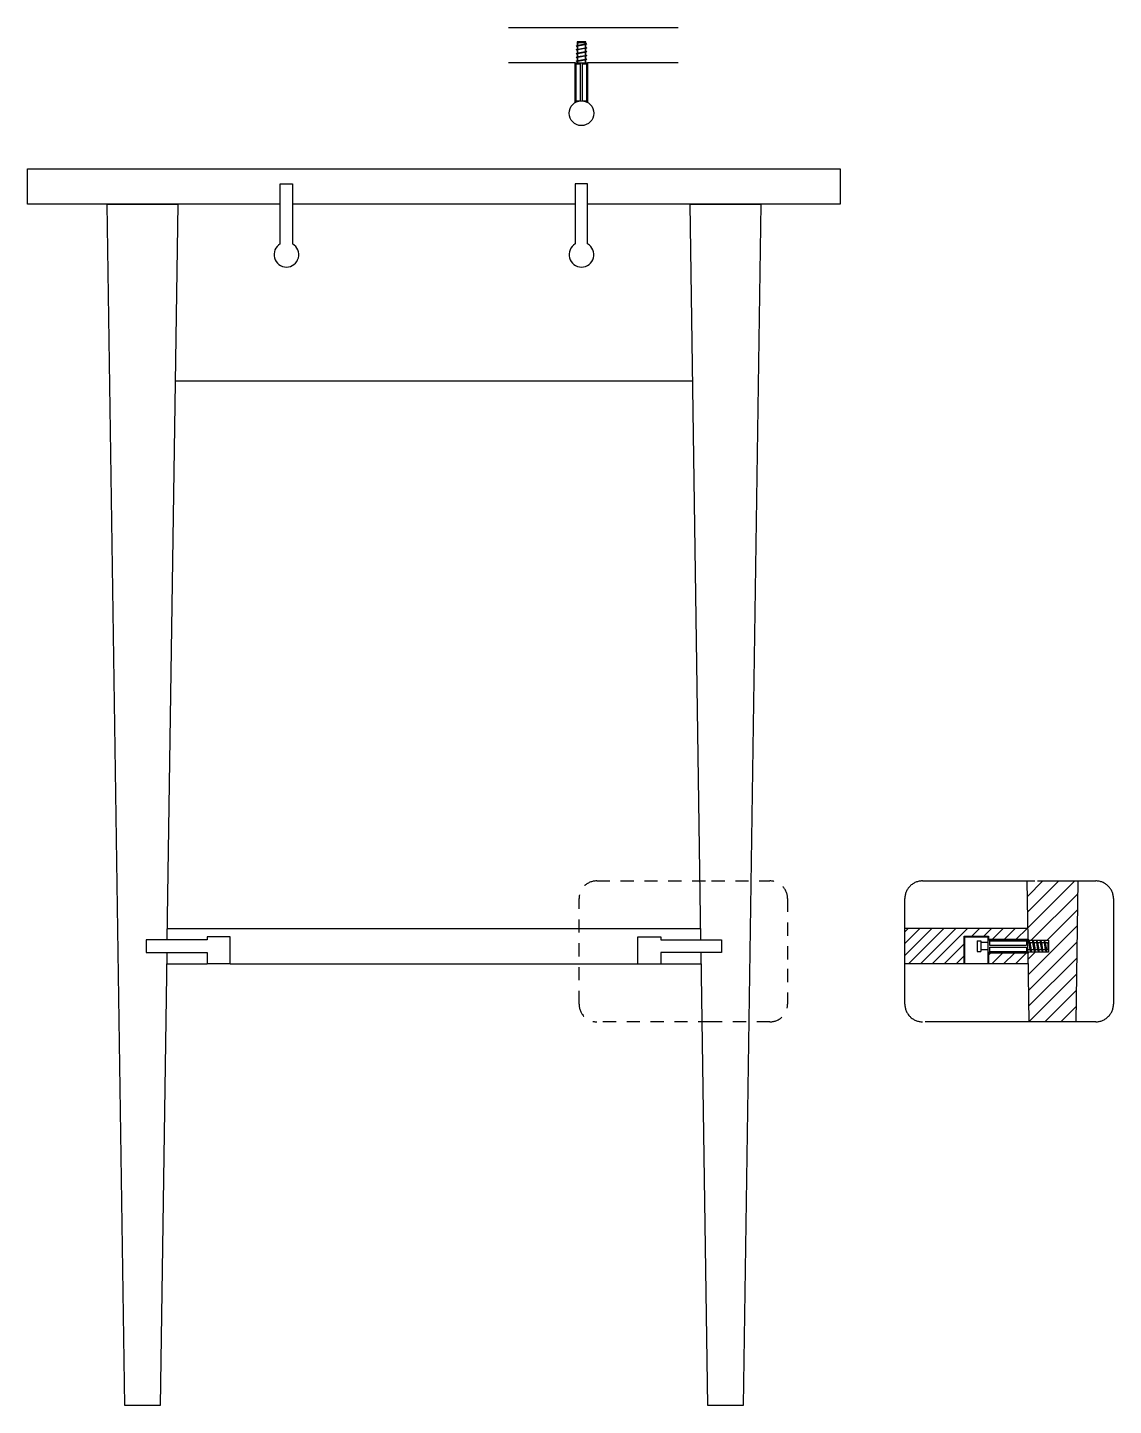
# Model space of a CAD drawing. Header units: millimetres. Extents: x 26 to 801, y 60 to 804.
# Drawn here: x 338.5 to 400, y 726.4 to 804.4 of the extents above; entities that cross this region are included whole.
import ezdxf

# ---------------------------------------------------------------- set-up
doc = ezdxf.new("R2010")
doc.units = ezdxf.units.MM
doc.linetypes.add('JIS_02_0.7', pattern=[1.35, 0.75, -0.6])
doc.linetypes.add('TRATTEGGIATA2', pattern=[9.525, 6.35, -3.175])
for name, color, linetype in [('campitura', 253, 'Continuous'), ('elementi sezionati', 170, 'Continuous'), ('Sez1', 150, 'Continuous'), ('simboli', 7, 'Continuous'), ('vano viti', 130, 'Continuous'), ('Viti', 50, 'Continuous'), ('viti dietro', 249, 'Continuous')]:
    doc.layers.add(name, color=color, linetype=linetype)

# ---------------------------------------------------------------- blocks, each defined once
blk = doc.blocks.new('*U55')
blk.add_lwpolyline([(0, 0), (0.002, 0.1), (0.05, 0), (0.122, -0.4), (0.119, -0.5), (0.071, -0.4), (0, 0)])
blk = doc.blocks.new('*U56')
at = {"layer": 'Viti', "color": 0, "linetype": 'ByBlock', "lineweight": -2, "transparency": 16777216}
for p in [(42.38, 270.659), (42.596, 270.659), (42.812, 270.659), (43.028, 270.659), (43.245, 270.659)]:
    blk.add_blockref('*U55', p, dxfattribs=at)
blk = doc.blocks.new('*U57')
blk.add_lwpolyline([(0, 0), (0.002, 0.1), (0.05, 0), (0.122, -0.4), (0.119, -0.5), (0.071, -0.4), (0, 0)])
blk = doc.blocks.new('*U58')
at = {"layer": 'Viti', "color": 0, "linetype": 'ByBlock', "lineweight": -2, "transparency": 16777216}
for p in [(42.38, 270.659), (42.596, 270.659), (42.812, 270.659), (43.028, 270.659), (43.245, 270.659)]:
    blk.add_blockref('*U57', p, dxfattribs=at)

msp = doc.modelspace()

# ---------------------------------------------------------------- hatches: boundary and pattern name
at = {"layer": 'campitura'}
h = msp.add_hatch(dxfattribs=at)
h.set_pattern_fill('ANSI31', color=256, scale=0.2)
h.paths.add_polyline_path([(395.144, 752.793), (395.155, 752.793), (395.155, 752.743), (396.305, 752.743), (396.305, 752.653), (396.316, 752.653), (396.315, 752.153), (396.305, 752.153), (396.305, 752.063), (395.157, 752.063), (395.212, 748.121), (395.673, 748.121), (397.854, 748.121), (397.97, 756.097), (395.673, 756.097), (395.096, 756.097)])
h = msp.add_hatch(dxfattribs=at)
h.set_pattern_fill('ANSI31', color=256, scale=0.15)
h.paths.add_polyline_path([(391.525, 751.403), (391.525, 752.968), (392.911, 752.968), (392.911, 752.793), (395.144, 752.793), (395.135, 753.403), (388.173, 753.403), (388.173, 751.403)])
h.paths.add_polyline_path([(395.157, 752.063), (395.155, 752.063), (395.155, 752.013), (392.905, 752.013), (392.905, 751.403), (395.166, 751.403)])

# ---------------------------------------------------------------- linework, layer by layer
for points in [[(365.74, 804.408), (375.342, 804.408)], [(369.521, 802.408), (365.74, 802.408)], [(375.342, 802.408), (370.221, 802.408)]]:
    msp.add_lwpolyline(points)
at = {"layer": 'elementi sezionati'}
for p, q in [((346.874, 784.403), (376.168, 784.403)), ((346.418, 753.403), (376.624, 753.403)), ((346.388, 751.403), (348.681, 751.403)), ((349.987, 751.403), (373.054, 751.403)), ((374.36, 751.403), (376.653, 751.403)), ((391.565, 751.403), (388.158, 751.403))]:
    msp.add_line(p, q, dxfattribs=at)
for points in [[(338.521, 796.403), (384.521, 796.403), (384.521, 794.403), (370.221, 794.403)], [(352.821, 794.403), (338.521, 794.403), (338.521, 796.403)], [(343.021, 794.403), (347.021, 794.403), (346.408, 752.753)], [(346.398, 752.053), (346.021, 726.403), (344.021, 726.403), (343.021, 794.403)], [(369.521, 794.403), (353.521, 794.403)], [(376.021, 794.403), (380.021, 794.403), (379.021, 726.403), (377.021, 726.403), (376.643, 752.053)], [(376.633, 752.753), (376.021, 794.403)]]:
    msp.add_lwpolyline(points, dxfattribs=at)
at = {"layer": 'Sez1'}
for p, q in [((395.136, 753.403), (388.173, 753.403)), ((395.165, 751.403), (392.871, 751.403))]:
    msp.add_line(p, q, dxfattribs=at)
for points in [[(395.144, 752.793), (395.096, 756.097)], [(397.97, 756.097), (397.854, 748.121)], [(391.525, 751.403), (391.525, 752.968), (392.911, 752.968), (392.911, 752.793), (395.155, 752.793), (395.155, 752.743), (396.305, 752.743), (396.305, 752.063), (395.155, 752.063), (395.155, 752.013), (392.905, 752.013), (392.905, 751.403)], [(395.212, 748.121), (395.157, 752.063)]]:
    msp.add_lwpolyline(points, dxfattribs=at)
at = {"layer": 'simboli', "linetype": 'JIS_02_0.7'}
msp.add_lwpolyline([(381.537, 751.121), (381.537, 749.121, -0.414214), (380.537, 748.121), (377.231, 748.121), (370.731, 748.121, -0.414214), (369.731, 749.121), (369.731, 755.097, -0.414214), (370.731, 756.097), (377.231, 756.097), (380.537, 756.097, -0.414214), (381.537, 755.097), (381.537, 751.097)], format="xyb", dxfattribs=at)
at = {"layer": 'simboli', "linetype": 'TRATTEGGIATA2'}
msp.add_lwpolyline([(399.979, 751.121), (399.979, 749.121, -0.414214), (398.979, 748.121), (395.673, 748.121), (389.173, 748.121, -0.414214), (388.173, 749.121), (388.173, 755.097, -0.414214), (389.173, 756.097), (395.673, 756.097), (398.979, 756.097, -0.414214), (399.979, 755.097), (399.979, 751.097)], format="xyb", dxfattribs=at)
at = {"layer": 'vano viti'}
for p, q in [((349.987, 751.403), (348.681, 751.403)), ((373.054, 751.403), (374.36, 751.403))]:
    msp.add_line(p, q, dxfattribs=at)
for points in [[(369.621, 803.608), (369.621, 803.386)], [(370.121, 803.48), (370.121, 803.608), (369.621, 803.608)], [(370.121, 803.264), (370.121, 803.455)], [(369.621, 803.361), (369.621, 803.17)], [(369.621, 803.145), (369.621, 802.953)], [(369.621, 802.928), (369.621, 802.737)], [(369.621, 802.712), (369.621, 802.521)], [(370.121, 803.048), (370.121, 803.239)], [(370.121, 802.832), (370.121, 803.023)], [(370.121, 802.615), (370.121, 802.806)], [(369.621, 802.496), (369.621, 802.408)], [(370.121, 802.408), (370.121, 802.59)], [(352.821, 792.159), (352.821, 795.553), (353.521, 795.553), (353.521, 792.159)], [(370.221, 792.159), (370.221, 795.553), (369.521, 795.553), (369.521, 792.159)], [(349.987, 751.403), (349.987, 752.928), (348.681, 752.928), (348.681, 752.753), (345.236, 752.753), (345.236, 752.053), (348.681, 752.053), (348.681, 751.403)], [(373.054, 751.403), (373.054, 752.928), (374.36, 752.928), (374.36, 752.753), (377.805, 752.753), (377.805, 752.053), (374.36, 752.053), (374.36, 751.403)]]:
    msp.add_lwpolyline(points, dxfattribs=at)
for centre in [(353.171, 791.552), (369.871, 791.552)]:
    msp.add_arc(centre, 0.7, 120, 60, dxfattribs=at)
at = {"layer": 'Viti'}
for p, q in [((369.671, 803.41), (369.671, 803.508)), ((369.721, 803.558), (370.021, 803.558)), ((370.071, 803.508), (370.071, 803.482)), ((369.671, 803.194), (369.671, 803.36)), ((369.671, 802.978), (369.671, 803.144)), ((369.671, 802.761), (369.671, 802.928)), ((369.671, 802.545), (369.671, 802.711)), ((370.071, 803.431), (370.071, 803.265)), ((370.071, 803.215), (370.071, 803.049)), ((370.071, 802.999), (370.071, 802.833)), ((370.071, 802.783), (370.071, 802.617)), ((369.521, 800.158), (369.521, 802.408)), ((369.521, 802.408), (370.221, 802.408)), ((369.521, 802.358), (369.821, 802.358)), ((369.571, 800.258), (369.571, 802.358)), ((369.671, 802.408), (369.671, 802.495)), ((369.821, 800.258), (369.821, 802.358)), ((369.921, 802.358), (370.221, 802.358)), ((369.921, 800.258), (369.921, 802.358)), ((370.071, 802.567), (370.071, 802.408)), ((370.171, 800.258), (370.171, 802.358)), ((370.221, 802.408), (370.221, 800.158)), ((369.521, 800.258), (369.821, 800.258)), ((369.921, 800.258), (370.221, 800.258)), ((392.871, 752.753), (395.115, 752.753)), ((392.871, 752.753), (392.871, 752.053)), ((392.965, 752.753), (392.965, 752.453)), ((395.065, 752.753), (395.065, 752.453)), ((395.115, 752.753), (395.115, 752.053)), ((395.115, 752.053), (392.871, 752.053)), ((392.965, 752.703), (395.065, 752.703)), ((392.965, 752.453), (395.065, 752.453)), ((392.965, 752.353), (392.965, 752.053)), ((392.965, 752.353), (395.065, 752.353)), ((392.965, 752.103), (395.065, 752.103)), ((395.065, 752.353), (395.065, 752.053)), ((395.115, 752.603), (395.203, 752.603)), ((395.274, 752.203), (395.115, 752.203)), ((395.253, 752.603), (395.419, 752.603)), ((395.49, 752.203), (395.324, 752.203)), ((395.469, 752.603), (395.635, 752.603)), ((395.707, 752.203), (395.541, 752.203)), ((395.685, 752.603), (395.851, 752.603)), ((395.923, 752.203), (395.757, 752.203)), ((395.901, 752.603), (396.068, 752.603)), ((396.139, 752.203), (395.973, 752.203)), ((396.118, 752.603), (396.215, 752.603)), ((396.215, 752.203), (396.189, 752.203)), ((396.265, 752.553), (396.265, 752.253))]:
    msp.add_line(p, q, dxfattribs=at)
msp.add_lwpolyline([(392.871, 752.053), (392.871, 751.403), (391.565, 751.403), (391.565, 752.928), (392.871, 752.928), (392.871, 752.753)], dxfattribs=at)
msp.add_circle((369.871, 799.558), 0.7, dxfattribs=at)
for centre, start, end in [((369.721, 803.508), 90, 180), ((370.021, 803.508), 0, 90), ((396.215, 752.553), 360, 90), ((396.215, 752.253), 270, 0)]:
    msp.add_arc(centre, 0.05, start, end, dxfattribs=at)
at = {"layer": 'viti dietro'}
for p, q in [((392.865, 752.753), (392.865, 752.053)), ((392.265, 752.703), (392.265, 752.103)), ((392.265, 752.703), (392.465, 752.703)), ((392.265, 752.103), (392.465, 752.103)), ((392.465, 752.703), (392.465, 752.103)), ((392.865, 752.603), (392.465, 752.603)), ((392.865, 752.203), (392.465, 752.203)), ((392.865, 752.578), (392.865, 752.228))]:
    msp.add_line(p, q, dxfattribs=at)

# ---------------------------------------------------------------- block references
at = {"layer": 'Viti', "rotation": 90}
msp.add_blockref('*U58', (640.33, 760.115), dxfattribs=at)
at = {"layer": 'Viti'}
msp.add_blockref('*U56', (352.823, 481.943), dxfattribs=at)

doc.saveas('drawing.dxf')
